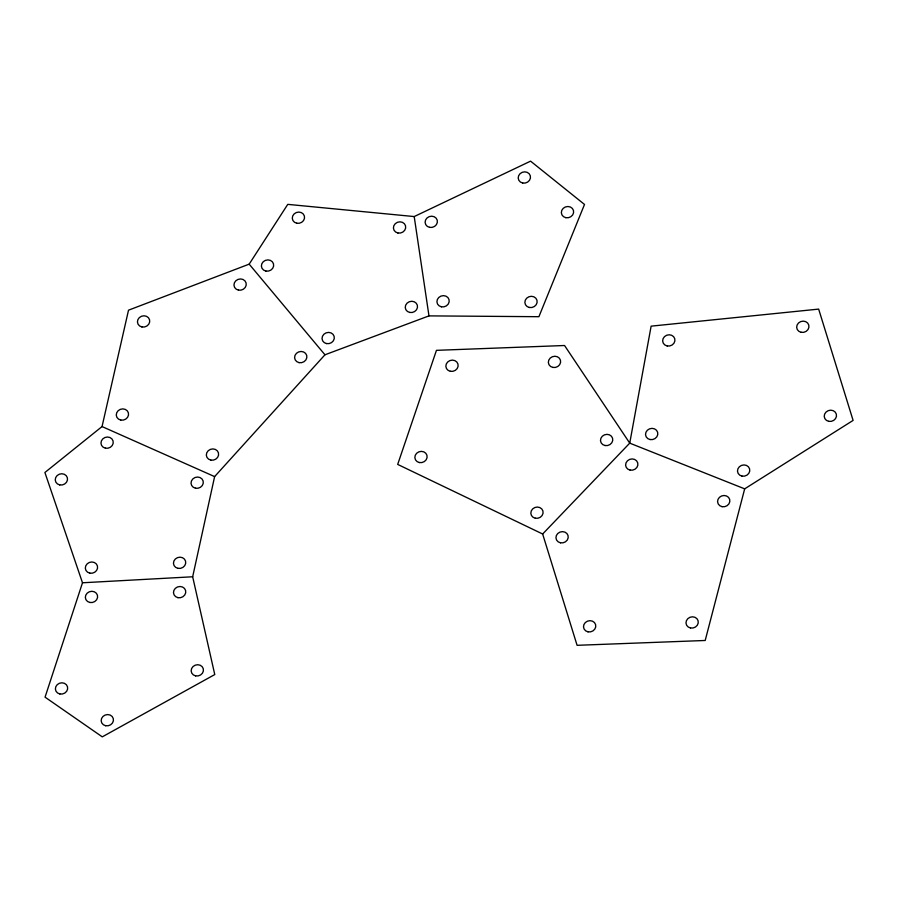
<?xml version="1.0" encoding="UTF-8"?>
<svg xmlns="http://www.w3.org/2000/svg" width="898" height="898" viewBox="0 0 898 898"><rect width="100%" height="100%" fill="white"/><g stroke="black" fill="none" stroke-linecap="round" stroke-linejoin="round"><path stroke-width="1.35" d="M192.666 576.774L214.622 476.602L324.964 354.789L428.975 315.883L538.901 316.702L584.508 204.452L530.572 161.146L414.203 216.564L287.764 204.362L249.173 264.147L128.515 310.18L102.046 426.561L44.9 472.494L82.493 582.78L45.057 697.162L102.271 736.854L214.768 674.555L192.666 576.774L82.493 582.78M744.678 488.849L705.199 640.476L577.088 645.314L542.65 534.007L397.691 464.412L436.45 350.343L564.55 345.506L629.734 443.141L744.678 488.849L853.1 420.41L818.662 309.103L651.129 326.154L629.734 443.141L542.65 534.007M102.046 426.561L214.622 476.602M249.173 264.147L324.964 354.789M414.203 216.564L428.975 315.883M630.127 470.114A6.196 5.59 -17.3 0 0 637.715 462.84A6.196 5.59 -17.3 0 0 627.444 460.797A6.196 5.59 -17.3 0 0 630.127 470.114M560.464 542.807A6.196 5.59 -17.3 0 0 568.041 535.534A6.196 5.59 -17.3 0 0 557.77 533.502A6.196 5.59 -17.3 0 0 560.464 542.807M588.01 631.844A6.196 5.59 -17.3 0 0 595.599 624.581A6.196 5.59 -17.3 0 0 585.328 622.538A6.196 5.59 -17.3 0 0 588.01 631.844M690.495 627.983A6.196 5.59 -17.3 0 0 698.083 620.709A6.196 5.59 -17.3 0 0 687.812 618.677A6.196 5.59 -17.3 0 0 690.495 627.983M722.082 506.674A6.196 5.59 -17.3 0 0 729.67 499.4A6.196 5.59 -17.3 0 0 719.399 497.369A6.196 5.59 -17.3 0 0 722.082 506.674M828.742 421.353A6.196 5.59 -17.3 0 0 836.319 414.09A6.196 5.59 -17.3 0 0 826.048 412.047A6.196 5.59 -17.3 0 0 828.742 421.353M801.184 332.316A6.196 5.59 -17.3 0 0 808.772 325.042A6.196 5.59 -17.3 0 0 798.502 322.999A6.196 5.59 -17.3 0 0 801.184 332.316M667.169 345.954A6.196 5.59 -17.3 0 0 674.746 338.681A6.196 5.59 -17.3 0 0 664.475 336.649A6.196 5.59 -17.3 0 0 667.169 345.954M650.051 439.549A6.196 5.59 -17.3 0 0 657.628 432.275A6.196 5.59 -17.3 0 0 647.357 430.232A6.196 5.59 -17.3 0 0 650.051 439.549M742.006 476.108A6.196 5.59 -17.3 0 0 749.583 468.835A6.196 5.59 -17.3 0 0 739.312 466.803A6.196 5.59 -17.3 0 0 742.006 476.108M552.854 367.428A6.196 5.59 -17.3 0 0 560.442 360.154A6.196 5.59 -17.3 0 0 550.171 358.122A6.196 5.59 -17.3 0 0 552.854 367.428M450.369 371.301A6.196 5.59 -17.3 0 0 457.958 364.027A6.196 5.59 -17.3 0 0 447.687 361.984A6.196 5.59 -17.3 0 0 450.369 371.301M419.366 462.549A6.196 5.59 -17.3 0 0 426.943 455.286A6.196 5.59 -17.3 0 0 416.672 453.243A6.196 5.59 -17.3 0 0 419.366 462.549M535.331 518.225A6.196 5.59 -17.3 0 0 542.92 510.962A6.196 5.59 -17.3 0 0 532.649 508.919A6.196 5.59 -17.3 0 0 535.331 518.225M604.994 445.531A6.196 5.59 -17.3 0 0 612.582 438.269A6.196 5.59 -17.3 0 0 602.311 436.226A6.196 5.59 -17.3 0 0 604.994 445.531M59.863 693.974A6.196 5.59 -17.3 0 0 67.496 686.745A6.196 5.59 -17.3 0 0 57.248 684.646A6.196 5.59 -17.3 0 0 59.863 693.974M105.638 725.73A6.196 5.59 -17.3 0 0 113.271 718.501A6.196 5.59 -17.3 0 0 103.023 716.402A6.196 5.59 -17.3 0 0 105.638 725.73M195.629 675.891A6.196 5.59 -17.3 0 0 203.262 668.662A6.196 5.59 -17.3 0 0 193.014 666.563A6.196 5.59 -17.3 0 0 195.629 675.891M177.95 597.664A6.196 5.59 -17.3 0 0 185.583 590.435A6.196 5.59 -17.3 0 0 175.334 588.336A6.196 5.59 -17.3 0 0 177.95 597.664M89.811 602.468A6.196 5.59 -17.3 0 0 97.444 595.239A6.196 5.59 -17.3 0 0 87.196 593.14A6.196 5.59 -17.3 0 0 89.811 602.468M409.713 312.448A6.196 5.59 -17.3 0 0 417.346 305.23A6.196 5.59 -17.3 0 0 407.097 303.12A6.196 5.59 -17.3 0 0 409.713 312.448M397.893 232.997A6.196 5.59 -17.3 0 0 405.526 225.78A6.196 5.59 -17.3 0 0 395.277 223.669A6.196 5.59 -17.3 0 0 397.893 232.997M296.744 223.232A6.196 5.59 -17.3 0 0 304.377 216.014A6.196 5.59 -17.3 0 0 294.129 213.915A6.196 5.59 -17.3 0 0 296.744 223.232M265.864 271.061A6.196 5.59 -17.3 0 0 273.497 263.844A6.196 5.59 -17.3 0 0 263.249 261.733A6.196 5.59 -17.3 0 0 265.864 271.061M326.502 343.575A6.196 5.59 -17.3 0 0 334.135 336.346A6.196 5.59 -17.3 0 0 323.886 334.247A6.196 5.59 -17.3 0 0 326.502 343.575M529.337 307.475A6.196 5.59 -17.3 0 0 536.97 300.246A6.196 5.59 -17.3 0 0 526.722 298.147A6.196 5.59 -17.3 0 0 529.337 307.475M565.819 217.675A6.196 5.59 -17.3 0 0 573.463 210.446A6.196 5.59 -17.3 0 0 563.203 208.347A6.196 5.59 -17.3 0 0 565.819 217.675M522.681 183.024A6.196 5.59 -17.3 0 0 530.314 175.795A6.196 5.59 -17.3 0 0 520.054 173.696A6.196 5.59 -17.3 0 0 522.681 183.024M429.581 227.362A6.196 5.59 -17.3 0 0 437.214 220.133A6.196 5.59 -17.3 0 0 426.965 218.034A6.196 5.59 -17.3 0 0 429.581 227.362M441.401 306.813A6.196 5.59 -17.3 0 0 449.034 299.595A6.196 5.59 -17.3 0 0 438.774 297.485A6.196 5.59 -17.3 0 0 441.401 306.813M177.927 568.344A6.196 5.59 -17.3 0 0 185.56 561.127A6.196 5.59 -17.3 0 0 175.312 559.016A6.196 5.59 -17.3 0 0 177.927 568.344M195.495 488.209A6.196 5.59 -17.3 0 0 203.128 480.98A6.196 5.59 -17.3 0 0 192.879 478.881A6.196 5.59 -17.3 0 0 195.495 488.209M105.436 448.181A6.196 5.59 -17.3 0 0 113.069 440.952A6.196 5.59 -17.3 0 0 102.821 438.853A6.196 5.59 -17.3 0 0 105.436 448.181M59.717 484.92A6.196 5.59 -17.3 0 0 67.35 477.691A6.196 5.59 -17.3 0 0 57.102 475.592A6.196 5.59 -17.3 0 0 59.717 484.92M89.789 573.149A6.196 5.59 -17.3 0 0 97.422 565.931A6.196 5.59 -17.3 0 0 87.173 563.821A6.196 5.59 -17.3 0 0 89.789 573.149M299.068 362.635A6.196 5.59 -17.3 0 0 306.701 355.417A6.196 5.59 -17.3 0 0 296.452 353.307A6.196 5.59 -17.3 0 0 299.068 362.635M238.441 290.121A6.196 5.59 -17.3 0 0 246.074 282.904A6.196 5.59 -17.3 0 0 235.815 280.793A6.196 5.59 -17.3 0 0 238.441 290.121M141.918 326.962A6.196 5.59 -17.3 0 0 149.551 319.733A6.196 5.59 -17.3 0 0 139.302 317.634A6.196 5.59 -17.3 0 0 141.918 326.962M120.747 420.062A6.196 5.59 -17.3 0 0 128.38 412.833A6.196 5.59 -17.3 0 0 118.121 410.734A6.196 5.59 -17.3 0 0 120.747 420.062M210.806 460.09A6.196 5.59 -17.3 0 0 218.439 452.861A6.196 5.59 -17.3 0 0 208.179 450.762A6.196 5.59 -17.3 0 0 210.806 460.09"/></g></svg>
